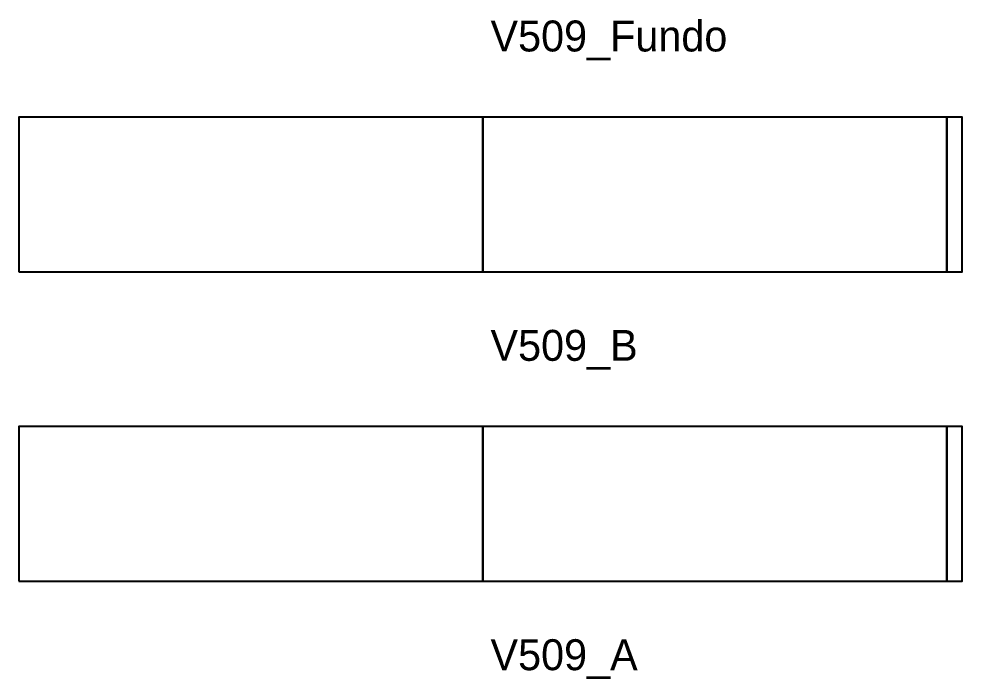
# Model space of a CAD drawing. Header units: metres. Extents: x -162 to 19445, y -6125 to 28582.
# Drawn here: x 18604.4 to 18848.4, y 24645.8 to 24816.5 of the extents above; entities that cross this region are included whole.
import ezdxf

# ---------------------------------------------------------------- set-up
doc = ezdxf.new("R2010")
doc.units = ezdxf.units.M

msp = doc.modelspace()

# ---------------------------------------------------------------- linework, layer by layer
at = {"layer": 'Paineis'}
for points in [[(18604.43, 24751.1), (18724.43, 24751.1), (18724.43, 24791.1), (18604.43, 24791.1)], [(18724.43, 24751.1), (18844.43, 24751.1), (18844.43, 24791.1), (18724.43, 24791.1)], [(18844.43, 24751.1), (18848.43, 24751.1), (18848.43, 24791.1), (18844.43, 24791.1)], [(18604.43, 24671.1), (18724.43, 24671.1), (18724.43, 24711.1), (18604.43, 24711.1)], [(18724.43, 24671.1), (18844.43, 24671.1), (18844.43, 24711.1), (18724.43, 24711.1)], [(18844.43, 24671.1), (18848.43, 24671.1), (18848.43, 24711.1), (18844.43, 24711.1)]]:
    msp.add_lwpolyline(points, close=True, dxfattribs=at)

# ---------------------------------------------------------------- texts
at = {"layer": 'Texto Secao', "char_height": 8, "attachment_point": 1}
for s, insert in [('V509_Fundo', (18726.43, 24816.1)), ('V509_B', (18726.43, 24736.1)), ('V509_A', (18726.43, 24656.1))]:
    msp.add_mtext(s, dxfattribs=dict(at, insert=insert))

doc.saveas('drawing.dxf')
